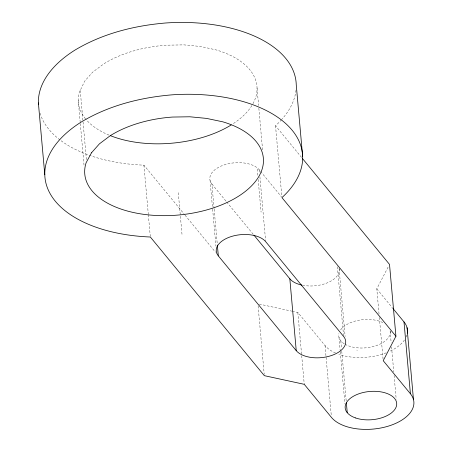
<?xml version="1.0" encoding="UTF-8"?>
<svg xmlns="http://www.w3.org/2000/svg" width="452" height="452" viewBox="0 0 452 452"><rect width="100%" height="100%" fill="white"/><g stroke="black" fill="none" stroke-linecap="round" stroke-linejoin="round"><path stroke-width="0.34" stroke-dasharray="2.26 1.69" d="M85.541 118.876A89.654 49.093 -5.1 0 1 79.733 90.841L80.241 90.462L84.586 81.264L92.632 72.19L103.841 63.845A88.79 48.618 -5.1 0 1 166.082 45.206L183.874 44.867L200.716 46.494L216.282 49.952A89.654 49.093 -5.1 0 1 252.239 104.96M379.036 313.942L376.793 288.828L388.861 265.657M259.295 304.111L291.647 311.129M292.331 311.281L297.84 312.473L325.039 345.554A43.104 23.6 -5.1 0 0 335.503 353.006M281.641 119.594A129.306 70.806 -5.1 0 1 275.522 125.752L301.896 157.833M376.793 288.828L392.404 307.812M214.09 208.44L211.909 184.026A25.86 14.159 -5.1 0 1 225.401 164.522A25.86 14.159 -5.1 0 1 259.284 169.839L260.182 170.929M260.629 171.472L281.229 196.53M356.882 350.068L357.233 350.492M211.909 184.026L226.243 201.451M226.689 201.999L253.561 234.678M61.11 140.764A129.306 70.806 -5.1 0 0 143.922 165.161L184.602 214.638M185.049 215.186L215.451 252.159M390.099 330.791L391.155 342.65M391.534 346.837L393.771 371.945M394.082 375.437L396.201 399.15M379.347 317.428L383.206 360.679M339.102 268.759L345.136 336.424M337.39 266.703L343.554 335.763M340.831 340.831L341.514 348.503M341.763 351.289L346.187 400.817M339 337.373L340.243 351.328M340.305 352.023L344.91 403.642M325.039 345.554L331.327 416.009M297.84 312.473L301.637 355.023M301.699 355.718L304.252 384.319M275.522 125.752L281.873 196.902M257.047 88.033L258.606 105.469M258.855 108.26L262.652 150.81M259.284 169.839L259.533 172.63M259.906 176.811L265.635 240.989M257.239 169.037L257.86 175.986M258.171 179.467L261.087 212.146M258.103 305.908L264.205 374.267M214.152 209.135L217.327 244.713M210.078 180.574L212.57 208.474M212.632 209.169L215.932 246.142M178.286 192.676L182.133 235.786M143.922 165.161L148.284 213.988M148.346 214.689L150.273 236.311M80.241 90.462L86.468 160.217M78.258 100.547L80.253 122.871M80.315 123.565L84.174 166.816M296.026 90.168A129.306 70.806 -5.1 0 1 282.104 119.068M59.93 139.883A129.306 70.806 -5.1 0 1 40.042 113.215M406.885 335.073A43.104 23.6 -5.1 0 1 406.184 336.943M404.455 340A43.104 23.6 -5.1 0 1 389.364 351.498M386.2 352.82A43.104 23.6 -5.1 0 1 338.83 354.311M390.262 331.31A25.86 14.159 -5.1 0 1 374.459 346.221A25.86 14.159 -5.1 0 1 345.362 344.435M344.277 343.797A25.86 14.159 -5.1 0 1 338.904 333.672M340.554 329.977A25.86 14.159 -5.1 0 1 384.228 323.349M339.04 268.064A25.86 14.159 -5.1 0 1 328.909 282.138A25.86 14.159 -5.1 0 1 302.608 285.252M251.877 105.553A89.654 49.093 -5.1 0 1 232.351 124.232M109.005 135.103A89.654 49.093 -5.1 0 1 85.953 119.373"/><path stroke-width="0.68" d="M395.929 336.254L383.206 360.679L410.41 393.76A43.104 23.6 -5.1 0 1 387.929 426.259A43.104 23.6 -5.1 0 1 331.452 417.405L304.252 384.319L264.33 375.663L150.335 237.006A129.306 70.806 -5.1 0 1 50.867 194.942A129.306 70.806 -5.1 0 1 81.287 121.989C108.7 105.525 140.273 97.502 171.935 94.847A129.306 70.806 -5.1 0 1 286.596 124.351A129.306 70.806 -5.1 0 1 281.935 197.603L395.929 336.254L389.517 264.409L302.343 158.381M392.85 308.354L403.998 321.914A43.104 23.6 -5.1 0 1 407.331 333.147M254.007 235.221L289.828 278.799A25.86 14.159 -5.1 0 0 301.936 285.11M218.322 255.872L296.241 350.645A25.86 14.159 -5.1 0 0 330.129 355.956A25.86 14.159 -5.1 0 0 343.616 336.457L265.697 241.684A25.86 14.159 -5.1 0 0 231.808 236.373A25.86 14.159 -5.1 0 0 218.322 255.872L217.389 245.408M407.049 327.666L413.461 399.517M403.998 321.914L410.41 393.76M346.373 402.907L347.243 412.676M302.665 156.703L296.252 84.852A129.306 70.806 -5.1 0 0 165.522 23.001C133.86 25.657 102.288 33.68 74.874 50.144A129.306 70.806 -5.1 0 0 38.443 104.288M289.828 278.799L296.241 350.645M38.38 102.909L44.793 174.754M231.192 124.961A89.654 49.093 -5.1 0 1 110.282 135.617M91.462 152.827L86.146 162.686A89.654 49.093 -5.1 0 0 146.51 214.683A89.654 49.093 -5.1 0 0 254.792 182.258A89.654 49.093 -5.1 0 0 222.695 121.797L206.474 118.39L189.795 116.78L172.494 117.057A88.79 48.618 -5.1 0 0 110.254 135.696L99.429 143.838L91.462 152.827M355.515 417.93A25.86 14.159 -5.1 0 0 396.545 405.642A25.86 14.159 -5.1 0 0 360.73 393.178A25.86 14.159 -5.1 0 0 355.515 417.93"/></g></svg>
